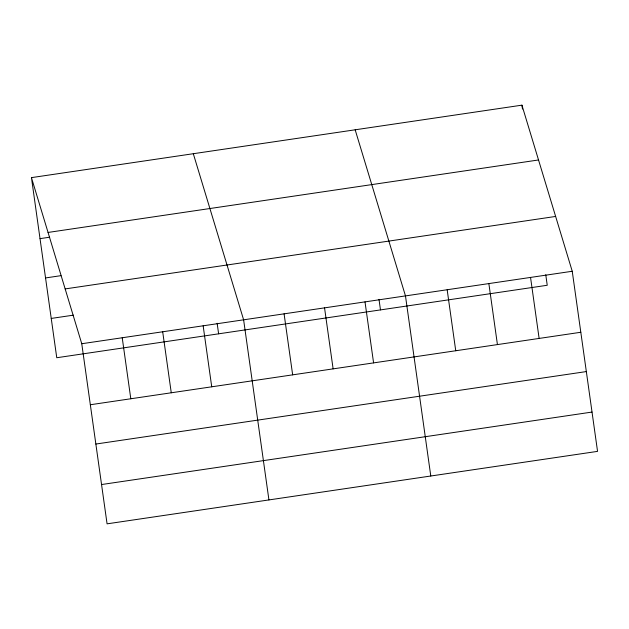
<?xml version="1.0" encoding="UTF-8"?>
<svg xmlns="http://www.w3.org/2000/svg" width="629" height="629" viewBox="0 0 629 629"><rect width="100%" height="100%" fill="white"/><g stroke="black" fill="none" stroke-linecap="round" stroke-linejoin="round"><path stroke-width="0.94" d="M31.45 177.63L521.928 105.161L572.241 271.264L597.55 451.37L107.072 523.839L81.762 343.733L31.45 177.63L56.759 357.736L547.238 285.267L545.76 274.724M48.056 232.447L538.526 159.97M40.028 238.635L49.66 237.212M45.547 277.939L60.966 275.659M65.157 288.923L555.635 216.447M51.24 318.431L73.396 315.16M81.762 343.733L572.241 271.264M90.332 404.746L580.811 332.269M95.86 444.043L586.338 371.574M101.552 484.542L592.023 412.066M355.165 129.802L405.477 295.905L430.786 476.011M193.307 153.712L243.62 319.823L268.929 499.929M521.928 105.161L522.471 109.029M530.546 277.428L539.124 338.433M488.859 283.585L497.429 344.59M447.164 289.749L455.742 350.754M378.996 299.357L380.474 309.908M365.009 301.881L373.587 362.894M324.548 307.864L333.118 368.869M284.08 313.84L292.658 374.853M217.139 323.275L218.617 333.818M203.151 325.798L211.729 386.804M162.691 331.774L171.261 392.787M122.223 337.757L130.801 398.762"/></g></svg>
